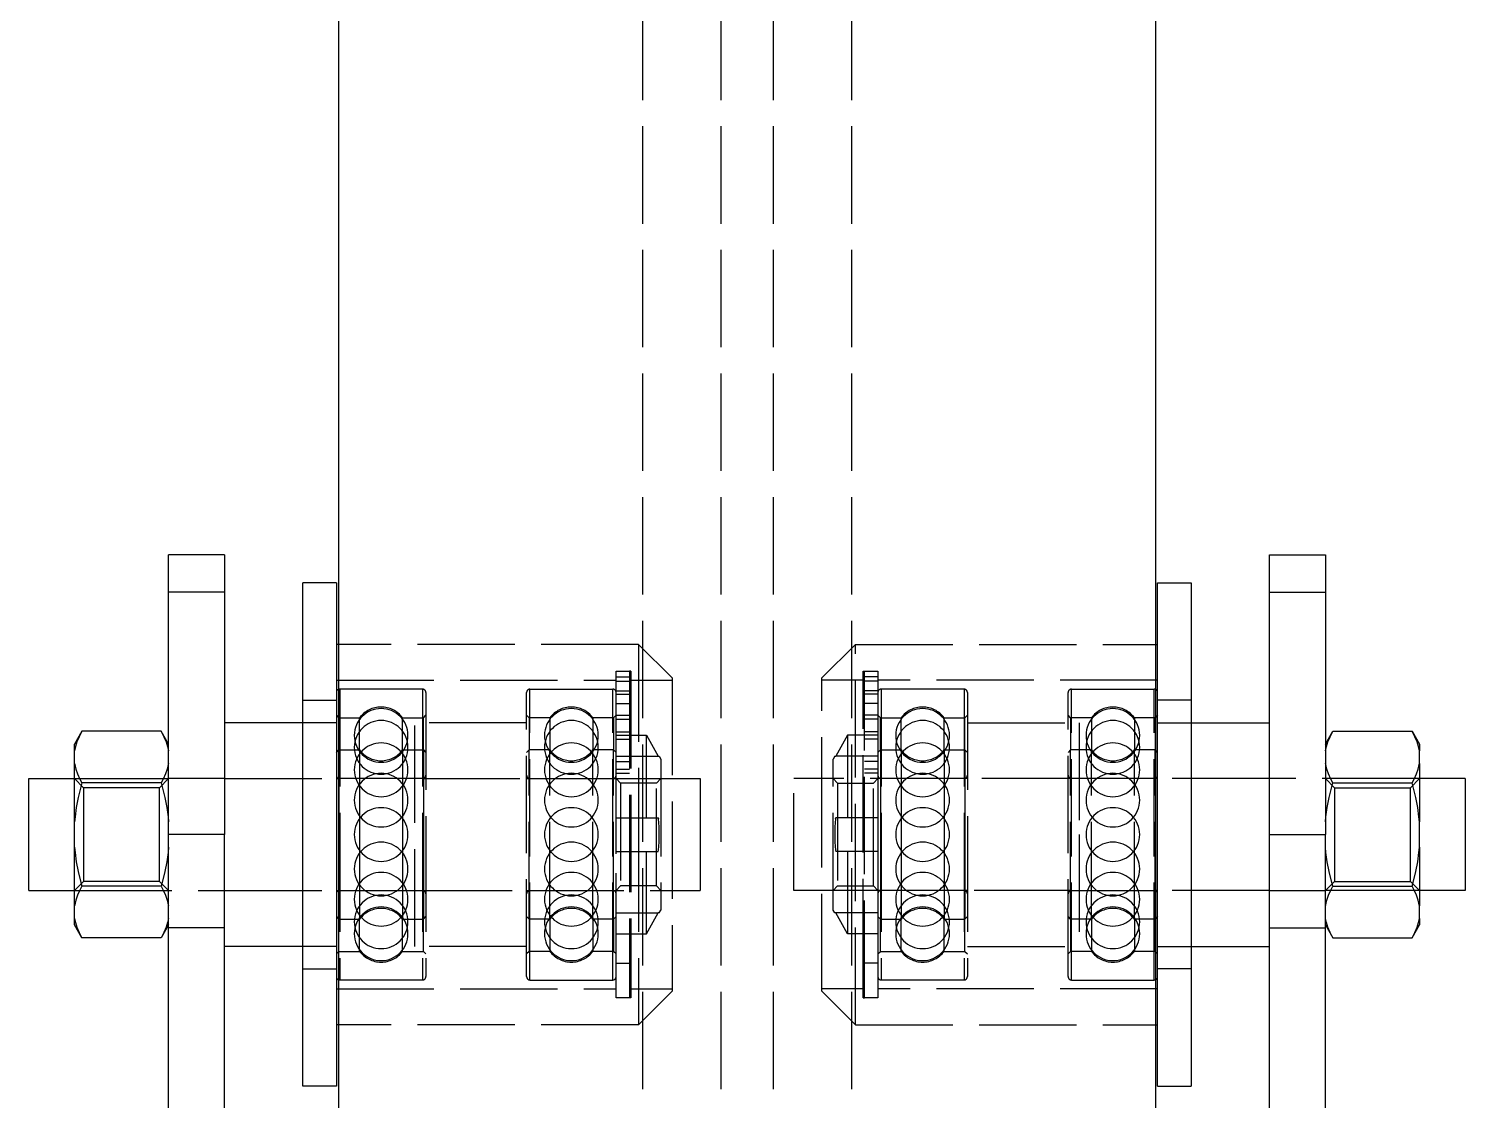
# Model space of a CAD drawing. Extents: x -8712 to 1826, y -2785 to 399.
# Drawn here: x -949.7 to -821.4, y -78.4 to 17.4 of the extents above; entities that cross this region are included whole.
import ezdxf

# ---------------------------------------------------------------- set-up
doc = ezdxf.new("R2010")
doc.units = 0
doc.linetypes.add('DASHED', pattern=[11.05, 8.7, -2.35])
doc.linetypes.add('DOT', pattern=[2.2, 1.1, -1.1])
doc.layers.get('0').update_dxf_attribs({"linetype": 'CONTINUOUS'})
doc.layers.add('INVISIBLE', color=6, linetype='DOT')

msp = doc.modelspace()

# ---------------------------------------------------------------- linework, layer by layer
for p, q in [((-922.061476, 174.445422), (-922.061476, -125.554578)), ((-849.061476, 174.445422), (-849.061476, -125.554578)), ((-932.257005, -29.606039), (-937.257005, -29.606039)), ((-937.257005, -54.606039), (-937.257005, -29.606039)), ((-932.257005, -29.606039), (-932.257005, -54.606039)), ((-838.865948, -29.606039), (-833.865948, -29.606039)), ((-838.865948, -54.606039), (-838.865948, -29.606039)), ((-833.865948, -29.606039), (-833.865948, -54.606039)), ((-925.257005, -44.606039), (-932.257005, -44.606039)), ((-845.865948, -44.606039), (-838.865948, -44.606039)), ((-937.257005, -114.606039), (-937.257005, -54.606039)), ((-932.257005, -54.606039), (-937.257005, -54.606039)), ((-932.257005, -114.606039), (-932.257005, -54.606039)), ((-838.865948, -114.606039), (-838.865948, -54.606039)), ((-838.865948, -54.606039), (-833.865948, -54.606039)), ((-833.865948, -114.606039), (-833.865948, -54.606039)), ((-925.257005, -64.606039), (-932.257005, -64.606039)), ((-845.865948, -64.606039), (-838.865948, -64.606039))]:
    msp.add_line(p, q)
at = {"color": 6}
for p, q in [((-922.257005, -32.106039), (-925.257005, -32.106039)), ((-925.257005, -54.606039), (-925.257005, -32.106039)), ((-922.257005, -32.106039), (-922.257005, -77.106039)), ((-848.865948, -32.106039), (-845.865948, -32.106039)), ((-848.865948, -54.606039), (-848.865948, -32.106039)), ((-845.865948, -32.106039), (-845.865948, -77.106039)), ((-922.061476, -37.606039), (-922.257005, -37.606039)), ((-849.061476, -37.606039), (-848.865948, -37.606039)), ((-925.257005, -77.106039), (-925.257005, -54.606039)), ((-848.865948, -77.106039), (-848.865948, -54.606039)), ((-922.061476, -71.606039), (-922.257005, -71.606039)), ((-849.061476, -71.606039), (-848.865948, -71.606039)), ((-922.257005, -77.106039), (-925.257005, -77.106039)), ((-848.865948, -77.106039), (-845.865948, -77.106039))]:
    msp.add_line(p, q, dxfattribs=at)
at = {"color": 1}
for p, q in [((-944.988655, -45.368423), (-945.657005, -46.526039)), ((-945.251021, -45.865141), (-945.444431, -46.320179)), ((-944.988655, -45.368423), (-945.251021, -45.865141)), ((-937.925355, -45.368434), (-944.988655, -45.368434)), ((-937.257005, -46.526039), (-937.925355, -45.368423)), ((-937.925355, -45.368423), (-937.662989, -45.865141)), ((-937.662989, -45.865141), (-937.469579, -46.320179)), ((-833.865948, -46.526039), (-833.197598, -45.368423)), ((-833.653374, -46.320179), (-833.459964, -45.865141)), ((-833.459964, -45.865141), (-833.197598, -45.368423)), ((-833.197598, -45.368434), (-826.134297, -45.368434)), ((-826.134297, -45.368423), (-825.465948, -46.526039)), ((-825.871932, -45.865141), (-826.134297, -45.368423)), ((-825.678522, -46.320179), (-825.871932, -45.865141)), ((-945.579277, -46.745129), (-945.657007, -47.110746)), ((-945.657005, -47.110738), (-945.657005, -46.526039)), ((-945.657005, -48.244924), (-945.657005, -47.110747)), ((-945.444431, -46.320179), (-945.579277, -46.745129)), ((-937.469579, -46.320179), (-937.334732, -46.745129)), ((-937.334732, -46.745129), (-937.257003, -47.110746)), ((-833.865949, -47.110746), (-833.78822, -46.745129)), ((-833.78822, -46.745129), (-833.653374, -46.320179)), ((-825.543675, -46.745129), (-825.678522, -46.320179)), ((-825.465946, -47.110746), (-825.543675, -46.745129)), ((-825.465948, -46.526039), (-825.465948, -47.110738)), ((-825.465948, -48.244924), (-825.465948, -47.110747)), ((-945.657007, -48.244927), (-945.640664, -48.338249)), ((-945.657005, -53.471843), (-945.657005, -48.244933)), ((-945.640664, -48.338249), (-945.540259, -48.749634)), ((-945.540259, -48.749634), (-945.386948, -49.183413)), ((-937.373751, -48.749634), (-937.527062, -49.183413)), ((-937.273346, -48.338249), (-937.373751, -48.749634)), ((-937.257003, -48.244927), (-937.273346, -48.338249)), ((-833.849607, -48.338247), (-833.865949, -48.244927)), ((-833.749201, -48.749635), (-833.849607, -48.338247)), ((-833.595891, -49.183413), (-833.749201, -48.749635)), ((-825.736004, -49.183413), (-825.582694, -48.749635)), ((-825.582694, -48.749635), (-825.482288, -48.338247)), ((-825.482288, -48.338247), (-825.465946, -48.244927)), ((-825.465948, -48.244933), (-825.465948, -53.471843)), ((-945.386948, -49.183413), (-945.171825, -49.650162)), ((-945.171825, -49.650162), (-944.988655, -49.986765)), ((-944.988655, -49.986765), (-945.08449, -50.329684)), ((-937.925355, -49.987237), (-944.988655, -49.987237)), ((-937.742185, -49.650162), (-937.925355, -49.986765)), ((-937.925355, -49.986765), (-937.82952, -50.329684)), ((-937.527062, -49.183413), (-937.742185, -49.650162)), ((-833.380768, -49.650162), (-833.595891, -49.183413)), ((-833.197598, -49.986765), (-833.380768, -49.650162)), ((-833.293433, -50.329684), (-833.197598, -49.986765)), ((-833.197598, -49.987237), (-826.134297, -49.987237)), ((-826.134297, -49.986765), (-825.951128, -49.650162)), ((-826.038463, -50.329684), (-826.134297, -49.986765)), ((-825.951128, -49.650162), (-825.736004, -49.183413)), ((-945.322603, -51.292292), (-945.495406, -52.179269)), ((-945.08449, -50.329684), (-945.322603, -51.292292)), ((-937.82952, -50.329684), (-937.591407, -51.292292)), ((-937.591407, -51.292292), (-937.418604, -52.179269)), ((-833.704348, -52.179265), (-833.531546, -51.292297)), ((-833.531546, -51.292297), (-833.293433, -50.329684)), ((-825.800349, -51.292297), (-826.038463, -50.329684)), ((-825.627547, -52.179265), (-825.800349, -51.292297)), ((-945.495406, -52.179269), (-945.612691, -53.014734)), ((-937.418604, -52.179269), (-937.301319, -53.014734)), ((-833.821634, -53.014734), (-833.704348, -52.179265)), ((-825.510262, -53.014734), (-825.627547, -52.179265)), ((-945.612691, -53.014734), (-945.657005, -53.471843)), ((-945.657005, -55.740235), (-945.657005, -53.471843)), ((-937.301319, -53.014734), (-937.257005, -53.471843)), ((-833.865948, -53.471843), (-833.821634, -53.014734)), ((-825.465948, -53.471843), (-825.510262, -53.014734)), ((-825.465948, -55.740235), (-825.465948, -53.471843)), ((-945.657005, -55.740235), (-945.612691, -56.197344)), ((-945.657005, -60.967144), (-945.657005, -55.740235)), ((-945.612691, -56.197344), (-945.495405, -57.032813)), ((-937.301319, -56.197344), (-937.418605, -57.032813)), ((-937.257005, -55.740235), (-937.301319, -56.197344)), ((-833.821634, -56.197344), (-833.865948, -55.740235)), ((-833.704349, -57.032808), (-833.821634, -56.197344)), ((-825.627547, -57.032808), (-825.510262, -56.197344)), ((-825.510262, -56.197344), (-825.465948, -55.740235)), ((-825.465948, -55.740235), (-825.465948, -60.967144)), ((-945.495405, -57.032813), (-945.322604, -57.919781)), ((-937.418605, -57.032813), (-937.591406, -57.919781)), ((-833.531545, -57.919786), (-833.704349, -57.032808)), ((-825.80035, -57.919786), (-825.627547, -57.032808)), ((-945.322604, -57.919781), (-945.08449, -58.882394)), ((-945.08449, -58.882394), (-944.988655, -59.225313)), ((-937.82952, -58.882394), (-937.925355, -59.225313)), ((-937.591406, -57.919781), (-937.82952, -58.882394)), ((-833.293433, -58.882394), (-833.531545, -57.919786)), ((-833.197598, -59.225313), (-833.293433, -58.882394)), ((-826.134297, -59.225313), (-826.038463, -58.882394)), ((-826.038463, -58.882394), (-825.80035, -57.919786)), ((-945.386948, -60.028664), (-945.540259, -60.462443)), ((-945.171825, -59.561915), (-945.386948, -60.028664)), ((-944.988655, -59.225313), (-945.171825, -59.561915)), ((-937.925355, -59.224841), (-944.988655, -59.224841)), ((-937.925355, -59.225313), (-937.742185, -59.561915)), ((-937.742185, -59.561915), (-937.527062, -60.028664)), ((-937.527062, -60.028664), (-937.373751, -60.462443)), ((-833.749202, -60.462444), (-833.595891, -60.028664)), ((-833.595891, -60.028664), (-833.380768, -59.561915)), ((-833.380768, -59.561915), (-833.197598, -59.225313)), ((-833.197598, -59.224841), (-826.134297, -59.224841)), ((-825.951128, -59.561915), (-826.134297, -59.225313)), ((-825.736004, -60.028664), (-825.951128, -59.561915)), ((-825.582694, -60.462444), (-825.736004, -60.028664)), ((-945.640664, -60.873831), (-945.657007, -60.96715)), ((-945.657005, -62.101331), (-945.657005, -60.967153)), ((-945.540259, -60.462443), (-945.640664, -60.873831)), ((-937.373751, -60.462443), (-937.273345, -60.873831)), ((-937.273345, -60.873831), (-937.257003, -60.96715)), ((-833.865949, -60.96715), (-833.849607, -60.873829)), ((-833.849607, -60.873829), (-833.749202, -60.462444)), ((-825.482289, -60.873829), (-825.582694, -60.462444)), ((-825.465946, -60.96715), (-825.482289, -60.873829)), ((-825.465948, -62.101331), (-825.465948, -60.967153)), ((-945.657007, -62.101332), (-945.579277, -62.466949)), ((-945.657005, -62.686039), (-945.657005, -62.10134)), ((-944.988655, -63.843655), (-945.657005, -62.686039)), ((-945.579277, -62.466949), (-945.444431, -62.891899)), ((-945.444431, -62.891899), (-945.251021, -63.346935)), ((-937.257005, -62.686039), (-937.925355, -63.843655)), ((-937.469579, -62.891899), (-937.662989, -63.346935)), ((-937.334732, -62.466949), (-937.469579, -62.891899)), ((-937.257003, -62.101332), (-937.334732, -62.466949)), ((-833.78822, -62.466949), (-833.865949, -62.101332)), ((-833.865948, -62.686039), (-833.197598, -63.843655)), ((-833.653374, -62.891899), (-833.78822, -62.466949)), ((-833.459964, -63.346936), (-833.653374, -62.891899)), ((-826.134297, -63.843655), (-825.465948, -62.686039)), ((-825.871932, -63.346936), (-825.678522, -62.891899)), ((-825.678522, -62.891899), (-825.543675, -62.466949)), ((-825.543675, -62.466949), (-825.465946, -62.101332)), ((-825.465948, -62.10134), (-825.465948, -62.686039)), ((-945.251021, -63.346935), (-944.988655, -63.843655)), ((-937.925355, -63.843643), (-944.988655, -63.843643)), ((-944.988655, -63.843655), (-944.988655, -63.843655)), ((-937.662989, -63.346935), (-937.925355, -63.843655)), ((-937.925355, -63.843655), (-937.925355, -63.843655)), ((-833.197598, -63.843655), (-833.459964, -63.346936)), ((-833.197598, -63.843643), (-826.134297, -63.843643)), ((-833.197598, -63.843655), (-833.197598, -63.843655)), ((-826.134297, -63.843655), (-825.871932, -63.346936)), ((-826.134297, -63.843655), (-826.134297, -63.843655))]:
    msp.add_line(p, q, dxfattribs=at)
at = {"color": 2}
for p, q in [((-949.747481, -49.606039), (-945.657005, -49.606039)), ((-949.747481, -59.606039), (-949.747481, -49.606039)), ((-821.375472, -49.606039), (-825.465948, -49.606039)), ((-821.375472, -49.606039), (-821.375472, -54.606039)), ((-821.375472, -54.606039), (-821.375472, -59.606039)), ((-949.747481, -59.606039), (-945.657005, -59.606039)), ((-821.375472, -59.606039), (-825.465948, -59.606039))]:
    msp.add_line(p, q, dxfattribs=at)
at = {"layer": 'INVISIBLE', "linetype": 'DASHED'}
for p, q in [((-894.911476, 174.445422), (-894.911476, -125.554578)), ((-887.911476, 174.445422), (-887.911476, -125.554578)), ((-883.211476, 174.445422), (-883.211476, -125.554578)), ((-876.211476, 174.445422), (-876.211476, -125.554578)), ((-932.257005, -32.955404), (-937.257005, -32.955404)), ((-838.865948, -32.955404), (-833.865948, -32.955404)), ((-895.257005, -37.606039), (-922.061476, -37.606039)), ((-895.257005, -37.606039), (-895.257005, -54.606039)), ((-895.257005, -37.606039), (-892.257005, -40.606039)), ((-875.865948, -37.606039), (-878.865948, -40.606039)), ((-875.865948, -71.606039), (-875.865948, -37.606039)), ((-875.865948, -37.606039), (-849.061476, -37.606039)), ((-922.257005, -40.806039), (-897.257005, -40.806039)), ((-897.257005, -40.006039), (-896.057005, -40.006039)), ((-897.257005, -40.076342), (-897.257005, -40.006039)), ((-897.257005, -40.077959), (-897.257005, -40.076342)), ((-897.257005, -40.286574), (-897.257005, -40.077959)), ((-897.257005, -40.293025), (-897.257005, -40.286574)), ((-897.257005, -40.63471), (-897.257005, -40.293025)), ((-897.257005, -40.503522), (-896.057005, -40.503522)), ((-897.257005, -40.649117), (-897.257005, -40.63471)), ((-897.257005, -41.117398), (-897.257005, -40.649117)), ((-897.257005, -40.904323), (-896.057005, -40.904323)), ((-896.057005, -40.006039), (-896.057005, -69.206039)), ((-895.957005, -40.006039), (-896.057005, -40.006039)), ((-895.957005, -40.006039), (-895.957005, -69.206039)), ((-895.957005, -40.806039), (-892.257005, -40.806039)), ((-892.257005, -40.606039), (-892.257005, -68.606039)), ((-878.865948, -54.606039), (-878.865948, -40.606039)), ((-875.165948, -40.806039), (-878.865948, -40.806039)), ((-875.165948, -67.25001), (-875.165948, -40.006039)), ((-875.165948, -40.006039), (-873.865948, -40.006039)), ((-875.065948, -69.206039), (-875.065948, -40.006039)), ((-873.865948, -40.503522), (-875.065948, -40.503522)), ((-873.865948, -40.904323), (-875.065948, -40.904323)), ((-873.865948, -40.006039), (-873.865948, -40.076342)), ((-873.865948, -40.076342), (-873.865948, -40.077959)), ((-873.865948, -40.077959), (-873.865948, -40.286574)), ((-873.865948, -40.286574), (-873.865948, -40.293025)), ((-873.865948, -40.293025), (-873.865948, -40.63471)), ((-873.865948, -40.63471), (-873.865948, -40.649117)), ((-873.865948, -40.649117), (-873.865948, -41.117398)), ((-848.865948, -40.806039), (-873.865948, -40.806039)), ((-921.957005, -41.606039), (-921.957005, -54.606039)), ((-914.557005, -41.606039), (-921.957005, -41.606039)), ((-914.557005, -41.606039), (-914.557005, -54.606039)), ((-914.257005, -41.906039), (-914.257005, -54.606039)), ((-905.257005, -67.306039), (-905.257005, -41.906039)), ((-904.957005, -67.606039), (-904.957005, -41.606039)), ((-904.957005, -41.606039), (-897.557005, -41.606039)), ((-897.557005, -67.606039), (-897.557005, -41.606039)), ((-897.257005, -41.142728), (-897.257005, -41.117398)), ((-897.257005, -41.729988), (-897.257005, -41.142728)), ((-897.257005, -41.768993), (-897.257005, -41.729988)), ((-897.257005, -41.759643), (-896.057005, -41.759643)), ((-897.257005, -42.466582), (-897.257005, -41.768993)), ((-897.257005, -42.049003), (-896.057005, -42.049003)), ((-873.865948, -41.759643), (-875.065948, -41.759643)), ((-873.865948, -42.049003), (-875.065948, -42.049003)), ((-873.865948, -41.117398), (-873.865948, -41.142728)), ((-873.865948, -41.142728), (-873.865948, -41.729988)), ((-873.865948, -41.729988), (-873.865948, -41.768993)), ((-873.865948, -41.768993), (-873.865948, -42.466582)), ((-873.565948, -41.606039), (-873.565948, -54.606039)), ((-866.165948, -41.606039), (-873.565948, -41.606039)), ((-866.165948, -41.606039), (-866.165948, -54.606039)), ((-865.865948, -41.906039), (-865.865948, -54.606039)), ((-856.865948, -67.306039), (-856.865948, -41.906039)), ((-856.565948, -67.606039), (-856.565948, -41.606039)), ((-856.565948, -41.606039), (-849.165948, -41.606039)), ((-849.165948, -67.606039), (-849.165948, -41.606039)), ((-925.257005, -42.606039), (-922.257005, -42.606039)), ((-897.257005, -42.521741), (-897.257005, -42.466582)), ((-897.257005, -43.393557), (-897.257005, -42.521741)), ((-897.257005, -42.904323), (-896.057005, -42.904323)), ((-897.257005, -44.28228), (-897.257005, -43.393557)), ((-873.865948, -42.904323), (-875.065948, -42.904323)), ((-873.865948, -42.466582), (-873.865948, -42.521741)), ((-873.865948, -42.521741), (-873.865948, -43.320086)), ((-873.865948, -43.320086), (-873.865948, -43.393557)), ((-873.865948, -43.393557), (-873.865948, -44.28228)), ((-845.865948, -42.606039), (-848.865948, -42.606039)), ((-922.257005, -44.606039), (-925.257005, -44.606039)), ((-922.257005, -43.941039), (-922.032005, -44.166039)), ((-922.032005, -47.046039), (-922.032005, -44.166039)), ((-922.032005, -44.166039), (-920.177005, -44.166039)), ((-920.177005, -47.046039), (-920.177005, -44.166039)), ((-916.337005, -47.046039), (-916.337005, -44.166039)), ((-916.337005, -44.166039), (-914.482005, -44.166039)), ((-915.257005, -64.606039), (-915.257005, -44.606039)), ((-905.257005, -44.606039), (-915.257005, -44.606039)), ((-914.482005, -44.166039), (-914.257005, -43.941039)), ((-914.482005, -47.046039), (-914.482005, -44.166039)), ((-905.032005, -44.166039), (-905.257005, -43.941039)), ((-905.032005, -44.166039), (-905.032005, -47.046039)), ((-903.177005, -44.166039), (-905.032005, -44.166039)), ((-903.177005, -44.166039), (-903.177005, -47.046039)), ((-899.337005, -44.166039), (-899.337005, -47.046039)), ((-897.482005, -44.166039), (-899.337005, -44.166039)), ((-897.257005, -43.941039), (-897.482005, -44.166039)), ((-897.482005, -44.166039), (-897.482005, -47.046039)), ((-897.257005, -43.923487), (-896.057005, -43.923487)), ((-897.257005, -44.28228), (-896.057005, -44.28228)), ((-897.257005, -44.375849), (-897.257005, -44.28228)), ((-897.257005, -45.343897), (-897.257005, -44.375849)), ((-873.865948, -43.923487), (-875.065948, -43.923487)), ((-873.865948, -44.28228), (-875.065948, -44.28228)), ((-873.865948, -43.941039), (-873.640948, -44.166039)), ((-873.865948, -44.28228), (-873.865948, -44.375849)), ((-873.865948, -44.375849), (-873.865948, -45.343897)), ((-873.640948, -47.046039), (-873.640948, -44.166039)), ((-873.640948, -44.166039), (-871.785948, -44.166039)), ((-871.785948, -47.046039), (-871.785948, -44.166039)), ((-867.945948, -44.166039), (-866.090948, -44.166039)), ((-867.945948, -47.046039), (-867.945948, -44.166039)), ((-866.090948, -44.166039), (-865.865948, -43.941039)), ((-866.090948, -47.046039), (-866.090948, -44.166039)), ((-865.865948, -44.606039), (-855.865948, -44.606039)), ((-856.640948, -44.166039), (-856.865948, -43.941039)), ((-856.640948, -44.166039), (-856.640948, -47.046039)), ((-854.785948, -44.166039), (-856.640948, -44.166039)), ((-855.865948, -44.606039), (-855.865948, -54.606039)), ((-854.785948, -44.166039), (-854.785948, -47.046039)), ((-850.945948, -44.166039), (-850.945948, -47.046039)), ((-849.090948, -44.166039), (-850.945948, -44.166039)), ((-848.865948, -43.941039), (-849.090948, -44.166039)), ((-849.090948, -44.166039), (-849.090948, -47.046039)), ((-848.865948, -44.606039), (-845.865948, -44.606039)), ((-897.257005, -45.45894), (-897.257005, -45.343897)), ((-897.257005, -45.413651), (-896.057005, -45.413651)), ((-897.257005, -46.494713), (-897.257005, -45.45894)), ((-897.257005, -45.731919), (-894.556043, -45.732025)), ((-897.257005, -45.731919), (-894.556043, -45.731919)), ((-897.257005, -46.085463), (-896.057005, -46.085463)), ((-894.556043, -53.105415), (-894.556043, -45.732025)), ((-894.556041, -45.732028), (-893.798094, -47.066546)), ((-876.566911, -45.732028), (-877.324854, -47.066538)), ((-873.865948, -45.731919), (-876.56691, -45.731919)), ((-873.865948, -45.731919), (-876.56691, -45.732025)), ((-876.56691, -45.732025), (-876.56691, -53.105415)), ((-873.865948, -45.413651), (-875.065948, -45.413651)), ((-873.865948, -46.085463), (-875.065948, -46.085463)), ((-873.865948, -45.343897), (-873.865948, -45.45894)), ((-873.865948, -45.45894), (-873.865948, -46.494713)), ((-922.257005, -47.271039), (-922.032005, -47.046039)), ((-922.032005, -47.046039), (-922.032005, -54.606039)), ((-922.032005, -47.046039), (-920.177005, -47.046039)), ((-920.177005, -47.046039), (-920.177005, -54.606039)), ((-916.337005, -47.046039), (-916.337005, -54.606039)), ((-916.337005, -47.046039), (-914.482005, -47.046039)), ((-914.482005, -47.046039), (-914.482005, -54.606039)), ((-914.482005, -47.046039), (-914.257005, -47.271039)), ((-905.032005, -47.046039), (-905.257005, -47.271039)), ((-905.032005, -62.166039), (-905.032005, -47.046039)), ((-903.177005, -47.046039), (-905.032005, -47.046039)), ((-903.177005, -62.166039), (-903.177005, -47.046039)), ((-899.337005, -62.166039), (-899.337005, -47.046039)), ((-897.482005, -47.046039), (-899.337005, -47.046039)), ((-897.482005, -62.166039), (-897.482005, -47.046039)), ((-897.257005, -47.271039), (-897.482005, -47.046039)), ((-897.257005, -46.632157), (-897.257005, -46.494713)), ((-897.257005, -47.723646), (-897.257005, -46.632157)), ((-893.798094, -47.066546), (-893.493096, -47.60603)), ((-877.324854, -47.066538), (-877.629848, -47.606053)), ((-873.865948, -46.494713), (-873.865948, -46.632157)), ((-873.865948, -46.632157), (-873.865948, -47.723646)), ((-873.865948, -47.271039), (-873.640948, -47.046039)), ((-873.640948, -47.046039), (-873.640948, -54.606039)), ((-873.640948, -47.046039), (-871.785948, -47.046039)), ((-871.785948, -47.046039), (-871.785948, -54.606039)), ((-867.945948, -47.046039), (-866.090948, -47.046039)), ((-867.945948, -47.046039), (-867.945948, -54.606039)), ((-866.090948, -47.046039), (-865.865948, -47.271039)), ((-866.090948, -47.046039), (-866.090948, -54.606039)), ((-856.640948, -47.046039), (-856.865948, -47.271039)), ((-856.640948, -62.166039), (-856.640948, -47.046039)), ((-854.785948, -47.046039), (-856.640948, -47.046039)), ((-854.785948, -62.166039), (-854.785948, -47.046039)), ((-850.945948, -62.166039), (-850.945948, -47.046039)), ((-849.090948, -47.046039), (-850.945948, -47.046039)), ((-849.090948, -62.166039), (-849.090948, -47.046039)), ((-848.865948, -47.271039), (-849.090948, -47.046039)), ((-897.257005, -47.606039), (-893.493105, -47.606039)), ((-897.257005, -47.883941), (-897.257005, -47.723646)), ((-897.257005, -49.018861), (-897.257005, -47.883941)), ((-897.257005, -48.085463), (-896.057005, -48.085463)), ((-897.257005, -48.757276), (-896.057005, -48.757276)), ((-893.493096, -47.60603), (-893.401342, -47.606039)), ((-893.401342, -47.606039), (-893.257005, -47.856039)), ((-893.257005, -47.856039), (-893.257005, -61.356039)), ((-877.72161, -47.606039), (-877.865948, -47.856039)), ((-877.865948, -61.356039), (-877.865948, -47.856039)), ((-877.72161, -47.606039), (-877.629848, -47.606053)), ((-873.865948, -47.606039), (-877.629848, -47.606039)), ((-873.865948, -48.085463), (-875.065948, -48.085463)), ((-873.865948, -48.757276), (-875.065948, -48.757276)), ((-873.865948, -47.723646), (-873.865948, -47.883941)), ((-873.865948, -47.883941), (-873.865948, -49.018861)), ((-945.657005, -49.606039), (-944.845205, -50.417839)), ((-945.657005, -49.606039), (-937.257005, -49.606039)), ((-937.257005, -49.606039), (-938.068805, -50.417839)), ((-932.257005, -49.606039), (-937.257005, -49.606039)), ((-932.257005, -49.606039), (-922.257005, -49.606039)), ((-922.257005, -49.606039), (-921.957005, -49.606039)), ((-914.557005, -49.606039), (-921.957005, -49.606039)), ((-914.557005, -49.606039), (-905.257005, -49.606039)), ((-905.257005, -49.606039), (-897.259005, -49.606039)), ((-897.257005, -49.201958), (-897.257005, -49.018861)), ((-897.257005, -49.104627), (-896.057005, -49.104627)), ((-897.257005, -50.367882), (-897.257005, -49.201958)), ((-896.851105, -50.011939), (-897.257005, -49.606039)), ((-897.257005, -49.606039), (-893.257005, -49.606039)), ((-893.662905, -50.011939), (-896.851105, -50.011939)), ((-896.851105, -50.011939), (-896.851105, -59.200139)), ((-893.662905, -50.011939), (-893.257005, -49.606039)), ((-893.662905, -59.200139), (-893.662905, -50.011939)), ((-893.257005, -49.606039), (-889.747481, -49.606039)), ((-889.747481, -49.606039), (-889.747481, -54.606039)), ((-881.375472, -59.606039), (-881.375472, -49.606039)), ((-865.865948, -49.606039), (-881.375472, -49.606039)), ((-877.460048, -50.011939), (-877.865948, -49.606039)), ((-877.460048, -50.011939), (-874.271848, -50.011939)), ((-877.460048, -50.011939), (-877.460048, -59.200139)), ((-873.865948, -49.104627), (-875.065948, -49.104627)), ((-874.271848, -50.011939), (-873.865948, -49.606039)), ((-874.271848, -59.200139), (-874.271848, -50.011939)), ((-873.865948, -49.018861), (-873.865948, -49.201958)), ((-873.865948, -49.201958), (-873.865948, -50.367882)), ((-855.865948, -49.606039), (-865.865948, -49.606039)), ((-848.865948, -49.606039), (-855.865948, -49.606039)), ((-838.865948, -49.606039), (-848.865948, -49.606039)), ((-825.465948, -49.606039), (-838.865948, -49.606039)), ((-833.865948, -49.606039), (-833.054148, -50.417839)), ((-825.465948, -49.606039), (-826.277748, -50.417839)), ((-938.068805, -50.417839), (-944.845205, -50.417839)), ((-944.845205, -50.417839), (-944.845205, -54.606039)), ((-938.068805, -58.794239), (-938.068805, -50.417839)), ((-897.257005, -50.573222), (-897.257005, -50.367882)), ((-897.257005, -51.75772), (-897.257005, -50.573222)), ((-873.865948, -50.367882), (-873.865948, -50.573222)), ((-873.865948, -50.573222), (-873.865948, -51.75772)), ((-833.054148, -50.417839), (-826.277748, -50.417839)), ((-833.054148, -50.417839), (-833.054148, -54.606039)), ((-826.277748, -58.794239), (-826.277748, -50.417839)), ((-897.257005, -51.984221), (-897.257005, -51.75772)), ((-897.257005, -53.174989), (-897.257005, -51.984221)), ((-873.865948, -51.75772), (-873.865948, -51.984221)), ((-873.865948, -51.984221), (-873.865948, -53.174989)), ((-897.257005, -53.106039), (-894.556043, -53.105415)), ((-897.257005, -53.106039), (-894.556043, -53.106039)), ((-897.257005, -53.421053), (-897.257005, -53.174989)), ((-897.257005, -54.606039), (-897.257005, -53.421053)), ((-894.556043, -53.106039), (-893.493105, -53.106039)), ((-894.556041, -53.105415), (-893.493105, -53.105847)), ((-893.480525, -53.213611), (-893.493105, -53.105847)), ((-893.493096, -53.106026), (-893.480521, -53.213648)), ((-893.420903, -53.916517), (-893.480525, -53.213611)), ((-877.642432, -53.213648), (-877.702051, -53.916531)), ((-877.629857, -53.106026), (-877.642432, -53.213648)), ((-877.642427, -53.213611), (-877.629848, -53.105847)), ((-876.566911, -53.105415), (-877.629857, -53.106026)), ((-877.324854, -53.106368), (-877.629848, -53.105847)), ((-876.56691, -53.106039), (-877.324858, -53.106039)), ((-873.865948, -53.106039), (-876.56691, -53.105415)), ((-873.865948, -53.106039), (-876.56691, -53.106039)), ((-873.865948, -53.174989), (-873.865948, -53.421053)), ((-873.865948, -53.421053), (-873.865948, -54.606039)), ((-944.845205, -54.606039), (-944.845205, -58.794239)), ((-922.032005, -54.606039), (-922.032005, -62.166039)), ((-921.957005, -54.606039), (-921.957005, -67.606039)), ((-920.177005, -54.606039), (-920.177005, -62.166039)), ((-916.337005, -54.606039), (-916.337005, -62.166039)), ((-914.557005, -54.606039), (-914.557005, -67.606039)), ((-914.482005, -54.606039), (-914.482005, -62.166039)), ((-914.257005, -54.606039), (-914.257005, -67.306039)), ((-897.257005, -54.869561), (-897.257005, -54.606039)), ((-897.257005, -56.037089), (-897.257005, -54.869561)), ((-895.257005, -54.606039), (-895.257005, -71.606039)), ((-893.401342, -54.606039), (-893.420903, -53.916517)), ((-893.420902, -55.295547), (-893.401342, -54.606039)), ((-889.747481, -54.606039), (-889.747481, -59.606039)), ((-878.865948, -68.606039), (-878.865948, -54.606039)), ((-877.702051, -53.916531), (-877.72161, -54.606039)), ((-877.72161, -54.606039), (-877.70205, -55.295561)), ((-873.865948, -54.606039), (-873.865948, -54.869561)), ((-873.865948, -54.869561), (-873.865948, -56.037089)), ((-873.640948, -54.606039), (-873.640948, -62.166039)), ((-873.565948, -54.606039), (-873.565948, -67.606039)), ((-871.785948, -54.606039), (-871.785948, -62.166039)), ((-867.945948, -54.606039), (-867.945948, -62.166039)), ((-866.165948, -54.606039), (-866.165948, -67.606039)), ((-866.090948, -54.606039), (-866.090948, -62.166039)), ((-865.865948, -54.606039), (-865.865948, -67.306039)), ((-855.865948, -54.606039), (-855.865948, -64.606039)), ((-833.054148, -54.606039), (-833.054148, -58.794239)), ((-897.257005, -56.315472), (-897.257005, -56.037089)), ((-897.257005, -56.106039), (-894.556043, -56.106039)), ((-897.257005, -66.745495), (-897.257005, -56.315472)), ((-894.556043, -56.106039), (-893.493105, -56.106039)), ((-894.556043, -63.480053), (-894.556043, -56.106663)), ((-894.556041, -56.106662), (-893.493096, -56.106051)), ((-893.493096, -56.106051), (-893.480521, -55.998429)), ((-893.480521, -55.998429), (-893.420902, -55.295547)), ((-877.70205, -55.295561), (-877.642427, -55.998467)), ((-877.642427, -55.998467), (-877.629848, -56.10623)), ((-876.56691, -56.106039), (-877.629848, -56.106039)), ((-876.566911, -56.106662), (-877.629848, -56.10623)), ((-873.865948, -56.106039), (-876.56691, -56.106663)), ((-876.56691, -56.106663), (-876.56691, -63.480053)), ((-873.865948, -56.037089), (-873.865948, -56.315472)), ((-873.865948, -56.315472), (-873.865948, -57.454357)), ((-873.865948, -57.454357), (-873.865948, -57.744541)), ((-873.865948, -57.744541), (-873.865948, -58.844195)), ((-945.657005, -59.606039), (-944.845205, -58.794239)), ((-938.068805, -58.794239), (-944.845205, -58.794239)), ((-937.257005, -59.606039), (-938.068805, -58.794239)), ((-873.865948, -58.844195), (-873.865948, -59.142685)), ((-833.865948, -59.606039), (-833.054148, -58.794239)), ((-833.054148, -58.794239), (-826.277748, -58.794239)), ((-825.465948, -59.606039), (-826.277748, -58.794239)), ((-945.657005, -59.606039), (-932.257005, -59.606039)), ((-932.257005, -59.606039), (-922.257005, -59.606039)), ((-922.257005, -59.606039), (-915.257005, -59.606039)), ((-915.257005, -59.606039), (-905.257005, -59.606039)), ((-905.257005, -59.606039), (-889.747481, -59.606039)), ((-896.851105, -59.200139), (-897.257005, -59.606039)), ((-893.662905, -59.200139), (-896.851105, -59.200139)), ((-893.662905, -59.200139), (-893.257005, -59.606039)), ((-877.865948, -59.606039), (-881.375472, -59.606039)), ((-877.460048, -59.200139), (-877.865948, -59.606039)), ((-873.865948, -59.606039), (-877.865948, -59.606039)), ((-877.460048, -59.200139), (-874.271848, -59.200139)), ((-874.271848, -59.200139), (-873.865948, -59.606039)), ((-873.865948, -59.142685), (-873.865948, -60.193217)), ((-873.865948, -60.193217), (-873.865948, -60.49613)), ((-865.865948, -59.606039), (-873.863948, -59.606039)), ((-856.565948, -59.606039), (-865.865948, -59.606039)), ((-856.565948, -59.606039), (-849.165948, -59.606039)), ((-848.865948, -59.606039), (-849.165948, -59.606039)), ((-838.865948, -59.606039), (-848.865948, -59.606039)), ((-838.865948, -59.606039), (-833.865948, -59.606039)), ((-825.465948, -59.606039), (-833.865948, -59.606039)), ((-897.257005, -61.606039), (-893.493105, -61.606039)), ((-893.798099, -62.14554), (-893.493105, -61.606025)), ((-893.401342, -61.606039), (-893.493105, -61.606025)), ((-893.401342, -61.606039), (-893.257005, -61.356039)), ((-877.72161, -61.606039), (-877.865948, -61.356039)), ((-877.629857, -61.606048), (-877.72161, -61.606039)), ((-877.324858, -62.145531), (-877.629857, -61.606048)), ((-873.865948, -61.606039), (-877.629848, -61.606039)), ((-873.865948, -60.49613), (-873.865948, -61.488431)), ((-873.865948, -61.488431), (-873.865948, -61.791539)), ((-922.257005, -61.941039), (-922.032005, -62.166039)), ((-922.032005, -65.046039), (-922.032005, -62.166039)), ((-922.032005, -62.166039), (-920.177005, -62.166039)), ((-920.177005, -65.046039), (-920.177005, -62.166039)), ((-916.337005, -65.046039), (-916.337005, -62.166039)), ((-916.337005, -62.166039), (-914.482005, -62.166039)), ((-914.482005, -62.166039), (-914.257005, -61.941039)), ((-914.482005, -65.046039), (-914.482005, -62.166039)), ((-905.032005, -62.166039), (-905.257005, -61.941039)), ((-905.032005, -62.166039), (-905.032005, -65.046039)), ((-903.177005, -62.166039), (-905.032005, -62.166039)), ((-903.177005, -62.166039), (-903.177005, -65.046039)), ((-899.337005, -62.166039), (-899.337005, -65.046039)), ((-897.482005, -62.166039), (-899.337005, -62.166039)), ((-897.257005, -61.941039), (-897.482005, -62.166039)), ((-897.482005, -62.166039), (-897.482005, -65.046039)), ((-894.556041, -63.48005), (-893.798099, -62.14554)), ((-876.566911, -63.48005), (-877.324858, -62.145531)), ((-873.865948, -61.791539), (-873.865948, -62.717364)), ((-873.865948, -61.941039), (-873.640948, -62.166039)), ((-873.865948, -62.717364), (-873.865948, -63.01615)), ((-873.640948, -65.046039), (-873.640948, -62.166039)), ((-873.640948, -62.166039), (-871.785948, -62.166039)), ((-871.785948, -65.046039), (-871.785948, -62.166039)), ((-867.945948, -65.046039), (-867.945948, -62.166039)), ((-867.945948, -62.166039), (-866.090948, -62.166039)), ((-866.090948, -62.166039), (-865.865948, -61.941039)), ((-866.090948, -65.046039), (-866.090948, -62.166039)), ((-856.640948, -62.166039), (-856.865948, -61.941039)), ((-856.640948, -62.166039), (-856.640948, -65.046039)), ((-854.785948, -62.166039), (-856.640948, -62.166039)), ((-854.785948, -62.166039), (-854.785948, -65.046039)), ((-850.945948, -62.166039), (-850.945948, -65.046039)), ((-849.090948, -62.166039), (-850.945948, -62.166039)), ((-848.865948, -61.941039), (-849.090948, -62.166039)), ((-849.090948, -62.166039), (-849.090948, -65.046039)), ((-932.257005, -62.955404), (-937.257005, -62.955404)), ((-897.257005, -63.480158), (-894.556043, -63.480158)), ((-873.865948, -63.480158), (-876.56691, -63.480053)), ((-873.865948, -63.01615), (-873.865948, -63.868181)), ((-873.865948, -63.868181), (-873.865948, -64.157895)), ((-873.865948, -64.157895), (-873.865948, -64.929798)), ((-838.865948, -62.955404), (-833.865948, -62.955404)), ((-922.257005, -64.606039), (-925.257005, -64.606039)), ((-922.257005, -65.271039), (-922.032005, -65.046039)), ((-922.032005, -65.046039), (-920.177005, -65.046039)), ((-916.337005, -65.046039), (-914.482005, -65.046039)), ((-905.257005, -64.606039), (-915.257005, -64.606039)), ((-914.482005, -65.046039), (-914.257005, -65.271039)), ((-905.032005, -65.046039), (-905.257005, -65.271039)), ((-903.177005, -65.046039), (-905.032005, -65.046039)), ((-897.482005, -65.046039), (-899.337005, -65.046039)), ((-897.257005, -65.271039), (-897.482005, -65.046039)), ((-873.865948, -64.929798), (-873.865948, -65.205526)), ((-873.865948, -65.271039), (-873.640948, -65.046039)), ((-873.865948, -65.205526), (-873.865948, -65.891991)), ((-873.640948, -65.046039), (-871.785948, -65.046039)), ((-867.945948, -65.046039), (-866.090948, -65.046039)), ((-866.090948, -65.046039), (-865.865948, -65.271039)), ((-865.865948, -64.606039), (-855.865948, -64.606039)), ((-856.640948, -65.046039), (-856.865948, -65.271039)), ((-854.785948, -65.046039), (-856.640948, -65.046039)), ((-849.090948, -65.046039), (-850.945948, -65.046039)), ((-848.865948, -65.271039), (-849.090948, -65.046039)), ((-848.865948, -64.606039), (-845.865948, -64.606039)), ((-925.257005, -66.606039), (-922.257005, -66.606039)), ((-897.257005, -66.113218), (-896.057005, -66.113218)), ((-897.257005, -66.978183), (-897.257005, -66.745495)), ((-873.865948, -66.113218), (-875.065948, -66.113218)), ((-873.865948, -65.891991), (-873.865948, -66.14872)), ((-873.865948, -66.14872), (-873.865948, -66.745495)), ((-873.865948, -66.745495), (-873.865948, -67.443107)), ((-845.865948, -66.606039), (-848.865948, -66.606039)), ((-914.557005, -67.606039), (-921.957005, -67.606039)), ((-904.957005, -67.606039), (-897.557005, -67.606039)), ((-897.257005, -67.482089), (-897.257005, -66.978183)), ((-897.257005, -68.069367), (-897.257005, -67.482089)), ((-875.165948, -69.206039), (-875.165948, -67.25001)), ((-873.865948, -67.443107), (-873.865948, -68.069367)), ((-866.165948, -67.606039), (-873.565948, -67.606039)), ((-856.565948, -67.606039), (-849.165948, -67.606039)), ((-922.257005, -68.406039), (-897.257005, -68.406039)), ((-897.257005, -68.09468), (-897.257005, -68.069367)), ((-897.257005, -68.562973), (-897.257005, -68.09468)), ((-897.257005, -68.577368), (-897.257005, -68.562973)), ((-897.257005, -68.919061), (-897.257005, -68.577368)), ((-897.257005, -68.925504), (-897.257005, -68.919061)), ((-897.257005, -69.135736), (-897.257005, -68.925504)), ((-897.257005, -69.206039), (-897.257005, -69.134123)), ((-895.957005, -69.206039), (-897.257005, -69.206039)), ((-895.957005, -68.406039), (-892.257005, -68.406039)), ((-895.257005, -71.606039), (-892.257005, -68.606039)), ((-875.165948, -68.406039), (-878.865948, -68.406039)), ((-875.865948, -71.606039), (-878.865948, -68.606039)), ((-875.165948, -69.206039), (-875.065948, -69.206039)), ((-873.865948, -69.206039), (-875.065948, -69.206039)), ((-873.865948, -68.069367), (-873.865948, -68.09468)), ((-873.865948, -68.09468), (-873.865948, -68.562973)), ((-848.865948, -68.406039), (-873.865948, -68.406039)), ((-873.865948, -68.562973), (-873.865948, -68.577368)), ((-873.865948, -68.577368), (-873.865948, -68.919061)), ((-873.865948, -68.919061), (-873.865948, -68.925504)), ((-873.865948, -68.925504), (-873.865948, -69.135736)), ((-873.865948, -69.134123), (-873.865948, -69.206039)), ((-895.257005, -71.606039), (-922.061476, -71.606039)), ((-875.865948, -71.606039), (-849.061476, -71.606039))]:
    msp.add_line(p, q, dxfattribs=at)
for centre, radius, start, end in [((-921.957005, -41.906039), 0.3, 90, 180), ((-914.557005, -41.906039), 0.3, 0, 90), ((-904.957005, -41.906039), 0.3, 90, 180), ((-897.557005, -41.906039), 0.3, 0, 90), ((-873.565948, -41.906039), 0.3, 90, 180), ((-866.165948, -41.906039), 0.3, 0, 90), ((-856.565948, -41.906039), 0.3, 90, 180), ((-849.165948, -41.906039), 0.3, 0, 90), ((-918.257005, -45.742769), 2.4, 90, 180), ((-918.257005, -45.606039), 2.4, 36.869898, 143.130102), ((-918.257005, -45.742769), 2.4, 0, 90), ((-901.257005, -45.742769), 2.4, 90, 180), ((-901.257005, -45.606039), 2.4, 36.869898, 143.130102), ((-901.257005, -45.742769), 2.4, 0, 90), ((-869.865948, -45.742769), 2.4, 90, 180), ((-869.865948, -45.606039), 2.4, 36.869898, 143.130102), ((-869.865948, -45.742769), 2.4, 0, 90), ((-852.865948, -45.742769), 2.4, 90, 180), ((-852.865948, -45.606039), 2.4, 36.869898, 143.130102), ((-852.865948, -45.742769), 2.4, 0, 90), ((-918.257005, -46.81181), 2.4, 90, 180), ((-918.257005, -46.81181), 2.4, 0, 90), ((-901.257005, -46.81181), 2.4, 90, 180), ((-901.257005, -46.81181), 2.4, 0, 90), ((-869.865948, -46.81181), 2.4, 90, 180), ((-869.865948, -46.81181), 2.4, 0, 90), ((-852.865948, -46.81181), 2.4, 90, 180), ((-852.865948, -46.81181), 2.4, 0, 90), ((-918.257005, -45.742769), 2.4, 180, 270), ((-918.257005, -45.742769), 2.4, 270, 0), ((-901.257005, -45.742769), 2.4, 180, 270), ((-901.257005, -45.742769), 2.4, 270, 0), ((-869.865948, -45.742769), 2.4, 180, 270), ((-869.865948, -45.742769), 2.4, 270, 0), ((-852.865948, -45.742769), 2.4, 180, 270), ((-852.865948, -45.742769), 2.4, 270, 0), ((-918.257005, -48.82095), 2.4, 90, 180), ((-918.257005, -46.81181), 2.4, 180, 270), ((-918.257005, -45.606039), 2.4, 216.869898, 323.130102), ((-918.257005, -48.82095), 2.4, 0, 90), ((-918.257005, -46.81181), 2.4, 270, 0), ((-901.257005, -48.82095), 2.4, 90, 180), ((-901.257005, -46.81181), 2.4, 180, 270), ((-901.257005, -45.606039), 2.4, 216.869898, 323.130102), ((-901.257005, -48.82095), 2.4, 0, 90), ((-901.257005, -46.81181), 2.4, 270, 0), ((-869.865948, -48.82095), 2.4, 90, 180), ((-869.865948, -46.81181), 2.4, 180, 270), ((-869.865948, -45.606039), 2.4, 216.869898, 323.130102), ((-869.865948, -48.82095), 2.4, 0, 90), ((-869.865948, -46.81181), 2.4, 270, 0), ((-852.865948, -48.82095), 2.4, 90, 180), ((-852.865948, -46.81181), 2.4, 180, 270), ((-852.865948, -45.606039), 2.4, 216.869898, 323.130102), ((-852.865948, -48.82095), 2.4, 0, 90), ((-852.865948, -46.81181), 2.4, 270, 0), ((-921.957005, -49.306039), 0.3, 180, 270), ((-918.257005, -48.82095), 2.4, 180, 270), ((-918.257005, -51.527857), 2.4, 90, 180), ((-918.257005, -48.82095), 2.4, 270, 0), ((-918.257005, -51.527857), 2.4, 0, 90), ((-914.557005, -49.306039), 0.3, 270, 0), ((-904.957005, -49.306039), 0.3, 180, 270), ((-901.257005, -48.82095), 2.4, 180, 270), ((-901.257005, -51.527857), 2.4, 90, 180), ((-901.257005, -48.82095), 2.4, 270, 0), ((-901.257005, -51.527857), 2.4, 0, 90), ((-897.557005, -49.306039), 0.3, 270, 0), ((-873.565948, -49.306039), 0.3, 180, 270), ((-869.865948, -48.82095), 2.4, 180, 270), ((-869.865948, -51.527857), 2.4, 90, 180), ((-869.865948, -48.82095), 2.4, 270, 0), ((-869.865948, -51.527857), 2.4, 0, 90), ((-866.165948, -49.306039), 0.3, 270, 0), ((-856.565948, -49.306039), 0.3, 180, 270), ((-852.865948, -48.82095), 2.4, 180, 270), ((-852.865948, -51.527857), 2.4, 90, 180), ((-852.865948, -48.82095), 2.4, 270, 0), ((-852.865948, -51.527857), 2.4, 0, 90), ((-849.165948, -49.306039), 0.3, 270, 0), ((-918.257005, -51.527857), 2.4, 180, 270), ((-918.257005, -54.606039), 2.4, 90, 180), ((-918.257005, -51.527857), 2.4, 270, 0), ((-918.257005, -54.606039), 2.4, 0, 90), ((-901.257005, -51.527857), 2.4, 180, 270), ((-901.257005, -54.606039), 2.4, 90, 180), ((-901.257005, -51.527857), 2.4, 270, 0), ((-901.257005, -54.606039), 2.4, 0, 90), ((-869.865948, -51.527857), 2.4, 180, 270), ((-869.865948, -54.606039), 2.4, 90, 180), ((-869.865948, -51.527857), 2.4, 270, 0), ((-869.865948, -54.606039), 2.4, 0, 90), ((-852.865948, -51.527857), 2.4, 180, 270), ((-852.865948, -54.606039), 2.4, 90, 180), ((-852.865948, -51.527857), 2.4, 270, 0), ((-852.865948, -54.606039), 2.4, 0, 90), ((-918.257005, -54.606039), 2.4, 180, 270), ((-918.257005, -54.606039), 2.4, 270, 0), ((-901.257005, -54.606039), 2.4, 180, 270), ((-901.257005, -54.606039), 2.4, 270, 0), ((-869.865948, -54.606039), 2.4, 180, 270), ((-869.865948, -54.606039), 2.4, 270, 0), ((-852.865948, -54.606039), 2.4, 180, 270), ((-852.865948, -54.606039), 2.4, 270, 0), ((-918.257005, -57.68422), 2.4, 90, 180), ((-918.257005, -57.68422), 2.4, 0, 90), ((-901.257005, -57.68422), 2.4, 90, 180), ((-901.257005, -57.68422), 2.4, 0, 90), ((-869.865948, -57.68422), 2.4, 90, 180), ((-869.865948, -57.68422), 2.4, 0, 90), ((-852.865948, -57.68422), 2.4, 90, 180), ((-852.865948, -57.68422), 2.4, 0, 90), ((-918.257005, -57.68422), 2.4, 180, 270), ((-918.257005, -57.68422), 2.4, 270, 0), ((-901.257005, -57.68422), 2.4, 180, 270), ((-901.257005, -57.68422), 2.4, 270, 0), ((-869.865948, -57.68422), 2.4, 180, 270), ((-869.865948, -57.68422), 2.4, 270, 0), ((-852.865948, -57.68422), 2.4, 180, 270), ((-852.865948, -57.68422), 2.4, 270, 0), ((-918.257005, -60.391127), 2.4, 90, 180), ((-918.257005, -60.391127), 2.4, 0, 90), ((-901.257005, -60.391127), 2.4, 90, 180), ((-901.257005, -60.391127), 2.4, 0, 90), ((-869.865948, -60.391127), 2.4, 90, 180), ((-869.865948, -60.391127), 2.4, 0, 90), ((-852.865948, -60.391127), 2.4, 90, 180), ((-852.865948, -60.391127), 2.4, 0, 90), ((-921.957005, -59.906039), 0.3, 90, 180), ((-918.257005, -62.400267), 2.4, 90, 180), ((-918.257005, -62.400267), 2.4, 0, 90), ((-914.557005, -59.906039), 0.3, 0, 90), ((-904.957005, -59.906039), 0.3, 90, 180), ((-901.257005, -62.400267), 2.4, 90, 180), ((-901.257005, -62.400267), 2.4, 0, 90), ((-897.557005, -59.906039), 0.3, 0, 90), ((-873.565948, -59.906039), 0.3, 90, 180), ((-869.865948, -62.400267), 2.4, 90, 180), ((-869.865948, -62.400267), 2.4, 0, 90), ((-866.165948, -59.906039), 0.3, 0, 90), ((-856.565948, -59.906039), 0.3, 90, 180), ((-852.865948, -62.400267), 2.4, 90, 180), ((-852.865948, -62.400267), 2.4, 0, 90), ((-849.165948, -59.906039), 0.3, 0, 90), ((-918.257005, -60.391127), 2.4, 180, 270), ((-918.257005, -63.469309), 2.4, 90, 180), ((-918.257005, -63.606039), 2.4, 36.869898, 143.130102), ((-918.257005, -60.391127), 2.4, 270, 0), ((-918.257005, -63.469309), 2.4, 0, 90), ((-901.257005, -60.391127), 2.4, 180, 270), ((-901.257005, -63.469309), 2.4, 90, 180), ((-901.257005, -63.606039), 2.4, 36.869898, 143.130102), ((-901.257005, -60.391127), 2.4, 270, 0), ((-901.257005, -63.469309), 2.4, 0, 90), ((-869.865948, -60.391127), 2.4, 180, 270), ((-869.865948, -63.469309), 2.4, 90, 180), ((-869.865948, -63.606039), 2.4, 36.869898, 143.130102), ((-869.865948, -60.391127), 2.4, 270, 0), ((-869.865948, -63.469309), 2.4, 0, 90), ((-852.865948, -60.391127), 2.4, 180, 270), ((-852.865948, -63.469309), 2.4, 90, 180), ((-852.865948, -63.606039), 2.4, 36.869898, 143.130102), ((-852.865948, -60.391127), 2.4, 270, 0), ((-852.865948, -63.469309), 2.4, 0, 90), ((-918.257005, -62.400267), 2.4, 180, 270), ((-918.257005, -62.400267), 2.4, 270, 0), ((-901.257005, -62.400267), 2.4, 180, 270), ((-901.257005, -62.400267), 2.4, 270, 0), ((-869.865948, -62.400267), 2.4, 180, 270), ((-869.865948, -62.400267), 2.4, 270, 0), ((-852.865948, -62.400267), 2.4, 180, 270), ((-852.865948, -62.400267), 2.4, 270, 0), ((-918.257005, -63.469309), 2.4, 180, 270), ((-918.257005, -63.469309), 2.4, 270, 0), ((-901.257005, -63.469309), 2.4, 180, 270), ((-901.257005, -63.469309), 2.4, 270, 0), ((-869.865948, -63.469309), 2.4, 180, 270), ((-869.865948, -63.469309), 2.4, 270, 0), ((-852.865948, -63.469309), 2.4, 180, 270), ((-852.865948, -63.469309), 2.4, 270, 0), ((-918.257005, -63.606039), 2.4, 216.869898, 323.130102), ((-901.257005, -63.606039), 2.4, 216.869898, 323.130102), ((-869.865948, -63.606039), 2.4, 216.869898, 323.130102), ((-852.865948, -63.606039), 2.4, 216.869898, 323.130102), ((-921.957005, -67.306039), 0.3, 180, 270), ((-914.557005, -67.306039), 0.3, 270, 0), ((-904.957005, -67.306039), 0.3, 180, 270), ((-897.557005, -67.306039), 0.3, 270, 0), ((-873.565948, -67.306039), 0.3, 180, 270), ((-866.165948, -67.306039), 0.3, 270, 0), ((-856.565948, -67.306039), 0.3, 180, 270), ((-849.165948, -67.306039), 0.3, 270, 0)]:
    msp.add_arc(centre, radius, start, end, dxfattribs=at)

doc.saveas('drawing.dxf')
